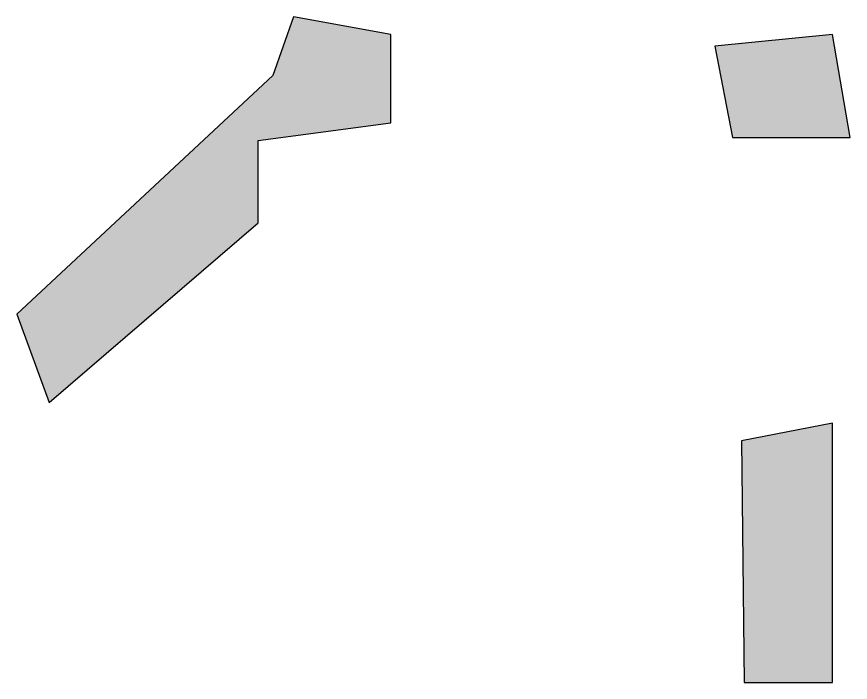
# Model space of a CAD drawing. Header units: millimetres. Extents: x -7200 to 93979, y -9600 to 40920.
# Drawn here: x 2513 to 3232, y 11612 to 12185 of the extents above; entities that cross this region are included whole.
import ezdxf

# ---------------------------------------------------------------- set-up
doc = ezdxf.new("R2010")
doc.units = ezdxf.units.MM
doc.layers.add('ЗАЛИВКА', color=7, linetype='Continuous')
doc.layers.add('ПЛАН', color=7, linetype='Continuous')

msp = doc.modelspace()

# ---------------------------------------------------------------- hatches: boundary and pattern name
at = {"layer": 'ЗАЛИВКА'}
for points in [[(2734.23, 12134.5), (2513.39, 11928.89), (2541.31, 11852.74), (2721.54, 12007.58), (2721.54, 12078.66), (2835.77, 12093.89), (2835.77, 12170.04), (2752, 12185.27)], [(3115, 12159.89), (3130.23, 12081.2), (3231.77, 12081.2), (3216.54, 12170.04)], [(3137.85, 11819.74), (3140.39, 11611.58), (3216.54, 11611.58), (3216.54, 11834.97)]]:
    msp.add_hatch(color=7, dxfattribs=at).paths.add_polyline_path(points)

# ---------------------------------------------------------------- linework, layer by layer
at = {"layer": 'ПЛАН'}
for points in [[(2734.23, 12134.5), (2513.39, 11928.89), (2541.31, 11852.74), (2721.54, 12007.58), (2721.54, 12078.66), (2835.77, 12093.89), (2835.77, 12170.04), (2752, 12185.27)], [(3115, 12159.89), (3130.23, 12081.2), (3231.77, 12081.2), (3216.54, 12170.04)], [(3137.85, 11819.74), (3140.39, 11611.58), (3216.54, 11611.58), (3216.54, 11834.97)]]:
    msp.add_lwpolyline(points, close=True, dxfattribs=at)

doc.saveas('drawing.dxf')
